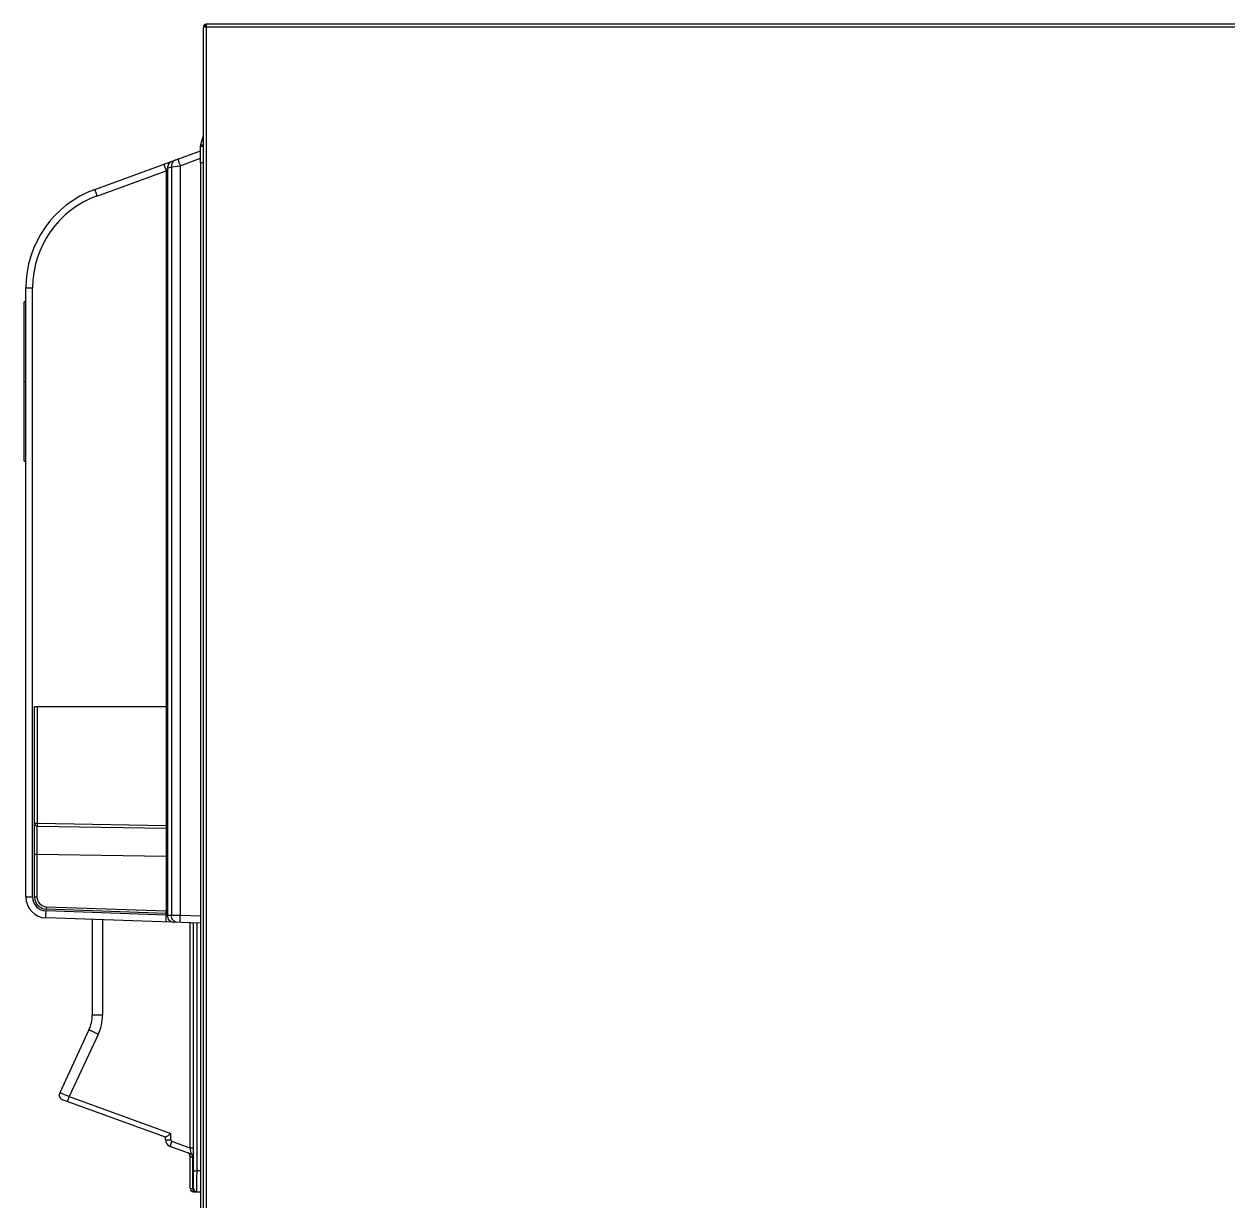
# Model space of a CAD drawing. Header units: millimetres. Extents: x 341 to 4391, y 324 to 2971.
# Drawn here: x 3693.1 to 4037.5, y 1572.8 to 1909.6 of the extents above; entities that cross this region are included whole.
import ezdxf

# ---------------------------------------------------------------- set-up
doc = ezdxf.new("R2010")
doc.units = ezdxf.units.MM
doc.header["$LTSCALE"] = 256.666667
doc.layers.get('0').update_dxf_attribs({"linetype": 'CONTINUOUS'})
doc.layers.add('GEOM', color=7, linetype='CONTINUOUS')

msp = doc.modelspace()

# ---------------------------------------------------------------- linework, layer by layer
at = {"color": 7, "linetype": 'Continuous'}
for p, q in [((3744.73, 1908.66), (3744.38, 1908.66)), ((3744.38, 1428.46), (3744.38, 1908.56)), ((3744.73, 1909.37), (3745.18, 1908.79)), ((3745.28, 1908.66), (3744.73, 1908.66)), ((3745.18, 1909.56), (3745.18, 1908.66)), ((4293.58, 1909.56), (3745.18, 1909.56)), ((3743.58, 1869.89), (3743.58, 1563.69))]:
    msp.add_line(p, q, dxfattribs=at)
at = {"color": 9, "linetype": 'Continuous'}
for p, q in [((3745.28, 1428.46), (3745.28, 1908.66)), ((4293.48, 1908.66), (3745.28, 1908.66)), ((3744.38, 1869.89), (3743.58, 1869.89))]:
    msp.add_line(p, q, dxfattribs=at)
at = {"color": 7, "linetype": 'Continuous'}
msp.add_arc((3745.28, 1908.66), 0.9, 96.3797, 180, dxfattribs=at)
for points, knots in [([(3744.48, 1908.61), (3744.45, 1908.61), (3744.42, 1908.6), (3744.38, 1908.58), (3744.38, 1908.56)], [0, 0, 0, 0, 0.680679, 1, 1, 1, 1]), ([(3744.73, 1908.66), (3744.71, 1908.66), (3744.62, 1908.65), (3744.53, 1908.63), (3744.48, 1908.61)], [0, 0, 0, 0, 0.299271, 1, 1, 1, 1])]:
    msp.add_open_spline(points, degree=3, knots=knots, dxfattribs=at)
at = {"layer": 'GEOM', "color": 7, "linetype": 'Continuous'}
for p, q in [((3743.66, 1875.14), (3744.38, 1877.64)), ((3743.58, 1869.89), (3743.58, 1874.64)), ((3713.32, 1862.25), (3743.58, 1873.26)), ((3693.58, 1659.8), (3693.58, 1834.06)), ((3693.08, 1784.48), (3693.08, 1830.05)), ((3693.58, 1830.05), (3693.08, 1830.05)), ((3693.08, 1784.48), (3693.58, 1784.48)), ((3696.08, 1659.8), (3696.08, 1714.33)), ((3696.08, 1714.33), (3733.75, 1714.33)), ((3733.75, 1714.33), (3733.75, 1655.11)), ((3696.77, 1680.08), (3733.72, 1679.44)), ((3743.58, 1652.26), (3699.38, 1653.81)), ((3733.75, 1655.11), (3699.46, 1656.31)), ((3712.58, 1653.35), (3712.58, 1625.98)), ((3741.58, 1576.41), (3741.58, 1652.33)), ((3711.65, 1621.75), (3703.28, 1603.8)), ((3733.58, 1591.03), (3704.12, 1601.76)), ((3733.58, 1590.31), (3733.58, 1591.03)), ((3740.93, 1586.23), (3734.9, 1588.43)), ((3740.58, 1576.43), (3740.58, 1585.66)), ((3741.57, 1575.43), (3743.58, 1575.39))]:
    msp.add_line(p, q, dxfattribs=at)
at = {"layer": 'GEOM', "color": 9, "linetype": 'Continuous'}
for p, q in [((3743.58, 1874.64), (3744.38, 1874.64)), ((3743.66, 1875.14), (3744.38, 1874.93)), ((3737.75, 1869.04), (3743.58, 1871.16)), ((3713.94, 1860.37), (3733.75, 1867.58)), ((3733.75, 1867.58), (3733.75, 1714.33)), ((3734.17, 1868.34), (3735.26, 1868.74)), ((3734.17, 1868.34), (3734.17, 1654.53)), ((3735.26, 1868.74), (3737.75, 1869.04)), ((3735.26, 1868.74), (3735.26, 1654.5)), ((3737.75, 1869.04), (3737.75, 1654.47)), ((3693.58, 1834.06), (3695.51, 1834.06)), ((3695.51, 1659.8), (3695.51, 1834.06)), ((3693.08, 1807.26), (3693.58, 1807.26)), ((3696.83, 1714.33), (3696.83, 1680.78)), ((3696.83, 1680.78), (3696.08, 1680.78)), ((3733.73, 1680.14), (3696.83, 1680.78)), ((3696.08, 1672.08), (3696.77, 1672.08)), ((3696.77, 1672.08), (3696.77, 1659.8)), ((3696.77, 1672.08), (3733.72, 1671.44)), ((3693.58, 1659.8), (3695.51, 1659.8)), ((3696.08, 1659.8), (3696.77, 1659.8)), ((3699.47, 1657.01), (3733.72, 1655.81)), ((3733.75, 1654.61), (3699.38, 1655.81)), ((3733.75, 1655.11), (3733.75, 1654.61)), ((3735.26, 1654.5), (3734.17, 1654.53)), ((3737.75, 1654.47), (3735.26, 1654.5)), ((3743.58, 1654.26), (3737.75, 1654.47)), ((3715.53, 1653.24), (3715.53, 1625.98)), ((3740.6, 1587.94), (3740.6, 1652.37)), ((3742.57, 1581.41), (3742.57, 1652.3)), ((3715.53, 1625.98), (3712.58, 1625.98)), ((3714.31, 1620.48), (3706, 1602.66)), ((3706, 1602.66), (3735.06, 1592.08)), ((3735.06, 1590.31), (3735.06, 1592.08)), ((3733.58, 1590.31), (3735.06, 1590.31)), ((3740.6, 1587.94), (3735.39, 1589.84)), ((3741.33, 1585.2), (3740.58, 1585.66)), ((3741.58, 1587.94), (3740.6, 1587.94)), ((3741.33, 1576.42), (3741.33, 1585.2)), ((3741.33, 1585.2), (3741.58, 1585.2)), ((3741.58, 1581.41), (3742.57, 1581.41)), ((3743.58, 1581.39), (3742.57, 1581.41)), ((3740.58, 1576.43), (3741.33, 1576.42)), ((3741.33, 1576.42), (3741.58, 1576.41))]:
    msp.add_line(p, q, dxfattribs=at)
at = {"layer": 'GEOM', "color": 7, "linetype": 'Continuous'}
for centre, radius, start, end in [((3745.38, 1874.64), 1.8, 163.7686, 180), ((3723.58, 1834.06), 30, 109.9988, 180.0011), ((3696.78, 1680.78), 0.7, 179.9928, 268.9999), ((3699.58, 1659.8), 6, 180, 268), ((3699.58, 1659.8), 3.5, 180, 268), ((3702.58, 1625.98), 10, 335, 360), ((3704.64, 1603.17), 1.5, 155, 249.9999), ((3735.58, 1590.31), 2, 180, 250), ((3739.58, 1585.66), 1, 0.0002, 70), ((3740.58, 1585.29), 1, 359.9998, 69.9999), ((3741.58, 1576.43), 1, 180, 268.9999), ((3742.58, 1576.41), 1, 180, 269)]:
    msp.add_arc(centre, radius, start, end, dxfattribs=at)
at = {"layer": 'GEOM', "color": 9, "linetype": 'Continuous'}
for centre, radius, start, end in [((3723.51, 1834.06), 28, 110, 180), ((3699.51, 1659.8), 4, 180.0005, 267.9995), ((3699.57, 1659.8), 2.8, 180, 268), ((3702.53, 1625.98), 13, 335.0002, 359.9998), ((3735.56, 1590.31), 0.5, 180.0002, 249.9998), ((3738.24, 1585.7), 3.14, 350.8439, 354.0439)]:
    msp.add_arc(centre, radius, start, end, dxfattribs=at)
for points, knots in [([(3736.31, 1870.61), (3735.97, 1870.49), (3735.35, 1869.93), (3735.22, 1869.13), (3735.26, 1868.74)], [0, 0, 0, 0, 0.476574, 1, 1, 1, 1]), ([(3737.14, 1870.92), (3737.12, 1870.91), (3737.15, 1870.84), (3737.16, 1870.75), (3737.23, 1870.57), (3737.33, 1870.24), (3737.51, 1869.71), (3737.66, 1869.28), (3737.75, 1869.04)], [0, 0, 0, 0, 0.020217, 0.077134, 0.169398, 0.293318, 0.617079, 1, 1, 1, 1]), ([(3733.14, 1869.46), (3733.12, 1869.46), (3733.15, 1869.38), (3733.16, 1869.3), (3733.22, 1869.11), (3733.33, 1868.78), (3733.51, 1868.26), (3733.66, 1867.82), (3733.75, 1867.58)], [0, 0, 0, 0, 0.020217, 0.077134, 0.169398, 0.293318, 0.617079, 1, 1, 1, 1]), ([(3733.75, 1867.58), (3733.86, 1867.78), (3734, 1868.03), (3734.13, 1868.28), (3734.17, 1868.34)], [0, 0, 0, 0, 0.773631, 1, 1, 1, 1]), ([(3735.21, 1870.22), (3734.87, 1870.09), (3734.26, 1869.53), (3734.13, 1868.73), (3734.17, 1868.34)], [0, 0, 0, 0, 0.476573, 1, 1, 1, 1]), ([(3713.32, 1862.25), (3713.31, 1862.25), (3713.34, 1862.17), (3713.35, 1862.09), (3713.41, 1861.9), (3713.52, 1861.57), (3713.7, 1861.05), (3713.85, 1860.61), (3713.94, 1860.37)], [0, 0, 0, 0, 0.020217, 0.077134, 0.169398, 0.293318, 0.617079, 1, 1, 1, 1]), ([(3696.77, 1680.08), (3696.76, 1680.08), (3696.79, 1680.01), (3696.76, 1679.94), (3696.77, 1679.76), (3696.77, 1679.53), (3696.77, 1679.24), (3696.77, 1678.74), (3696.77, 1678.33), (3696.77, 1678.04)], [0, 0, 0, 0, 0.016366, 0.065174, 0.14611, 0.258507, 0.401383, 0.573616, 1, 1, 1, 1]), ([(3696.77, 1678.04), (3696.77, 1677.63), (3696.77, 1675.64), (3696.77, 1673.65), (3696.77, 1672.08)], [0, 0, 0, 0, 0.208802, 1, 1, 1, 1]), ([(3696.83, 1680.78), (3696.83, 1680.69), (3696.83, 1680.53), (3696.81, 1680.3), (3696.84, 1680.19), (3696.8, 1680.08), (3696.82, 1680.08)], [0, 0, 0, 0, 0.38216, 0.707144, 0.923642, 1, 1, 1, 1]), ([(3699.46, 1656.31), (3699.44, 1656.31), (3699.48, 1656.42), (3699.45, 1656.52), (3699.47, 1656.76), (3699.47, 1656.92), (3699.47, 1657.01)], [0, 0, 0, 0, 0.076544, 0.293016, 0.617915, 1, 1, 1, 1]), ([(3699.38, 1653.81), (3699.36, 1653.81), (3699.37, 1653.89), (3699.35, 1653.97), (3699.35, 1654.17), (3699.34, 1654.52), (3699.35, 1655.08), (3699.37, 1655.55), (3699.38, 1655.81)], [0, 0, 0, 0, 0.020389, 0.077486, 0.169969, 0.294096, 0.617959, 1, 1, 1, 1]), ([(3733.71, 1655.11), (3733.69, 1655.11), (3733.73, 1655.22), (3733.7, 1655.33), (3733.72, 1655.56), (3733.72, 1655.72), (3733.72, 1655.81)], [0, 0, 0, 0, 0.076545, 0.293017, 0.617915, 1, 1, 1, 1]), ([(3733.75, 1652.61), (3733.74, 1652.61), (3733.74, 1652.69), (3733.72, 1652.77), (3733.72, 1652.97), (3733.72, 1653.32), (3733.73, 1653.88), (3733.74, 1654.35), (3733.75, 1654.61)], [0, 0, 0, 0, 0.020389, 0.077486, 0.169969, 0.294096, 0.617959, 1, 1, 1, 1]), ([(3734.17, 1654.53), (3734.14, 1654.54), (3734, 1654.56), (3733.86, 1654.59), (3733.75, 1654.61)], [0, 0, 0, 0, 0.184906, 1, 1, 1, 1]), ([(3735.83, 1652.53), (3735.38, 1652.55), (3734.45, 1653.06), (3734.16, 1654.04), (3734.17, 1654.53)], [0, 0, 0, 0, 0.474976, 1, 1, 1, 1]), ([(3736.92, 1652.5), (3736.48, 1652.51), (3735.54, 1653.02), (3735.25, 1654), (3735.26, 1654.5)], [0, 0, 0, 0, 0.474976, 1, 1, 1, 1]), ([(3737.75, 1652.47), (3737.74, 1652.47), (3737.74, 1652.55), (3737.72, 1652.63), (3737.73, 1652.83), (3737.72, 1653.18), (3737.73, 1653.74), (3737.74, 1654.21), (3737.75, 1654.47)], [0, 0, 0, 0, 0.020389, 0.077486, 0.169969, 0.294096, 0.617959, 1, 1, 1, 1]), ([(3714.31, 1620.48), (3714.14, 1620.57), (3713.8, 1620.73), (3713.3, 1620.96), (3712.85, 1621.17), (3712.45, 1621.36), (3712.16, 1621.5), (3711.97, 1621.59), (3711.85, 1621.65), (3711.77, 1621.69), (3711.7, 1621.72), (3711.68, 1621.74), (3711.65, 1621.75), (3711.65, 1621.75)], [0, 0, 0, 0, 0.195911, 0.383829, 0.556693, 0.707986, 0.832013, 0.882296, 0.924104, 0.95704, 0.980795, 0.99515, 1, 1, 1, 1]), ([(3706, 1602.66), (3705.82, 1602.73), (3705.47, 1602.88), (3704.97, 1603.09), (3704.5, 1603.28), (3704.1, 1603.45), (3703.8, 1603.58), (3703.6, 1603.66), (3703.49, 1603.71), (3703.4, 1603.75), (3703.34, 1603.77), (3703.31, 1603.79), (3703.29, 1603.79), (3703.27, 1603.8), (3703.28, 1603.8)], [0, 0, 0, 0, 0.195871, 0.383762, 0.556622, 0.707941, 0.832012, 0.882321, 0.924149, 0.957098, 0.980858, 0.989217, 0.995201, 1, 1, 1, 1]), ([(3705.52, 1601.25), (3705.51, 1601.25), (3705.52, 1601.26), (3705.52, 1601.28), (3705.53, 1601.32), (3705.55, 1601.39), (3705.59, 1601.51), (3705.65, 1601.68), (3705.73, 1601.89), (3705.84, 1602.22), (3705.94, 1602.48), (3706, 1602.66)], [0, 0, 0, 0, 0.00507, 0.019525, 0.043373, 0.076402, 0.168687, 0.292885, 0.444267, 0.61707, 1, 1, 1, 1]), ([(3734.9, 1588.43), (3734.9, 1588.43), (3734.9, 1588.44), (3734.91, 1588.46), (3734.92, 1588.49), (3734.94, 1588.56), (3734.98, 1588.68), (3735.04, 1588.85), (3735.11, 1589.07), (3735.23, 1589.4), (3735.32, 1589.66), (3735.39, 1589.84)], [0, 0, 0, 0, 0.00507, 0.019525, 0.043373, 0.076402, 0.168687, 0.292885, 0.444267, 0.61707, 1, 1, 1, 1]), ([(3740.93, 1586.23), (3740.93, 1586.23), (3740.92, 1586.25), (3740.92, 1586.27), (3740.91, 1586.32), (3740.9, 1586.38), (3740.89, 1586.46), (3740.86, 1586.6), (3740.83, 1586.79), (3740.78, 1587.05), (3740.7, 1587.43), (3740.64, 1587.73), (3740.6, 1587.94)], [0, 0, 0, 0, 0.0052, 0.021537, 0.048661, 0.085938, 0.13254, 0.187525, 0.318695, 0.471821, 0.640132, 1, 1, 1, 1]), ([(3740.93, 1586.23), (3741, 1586.21), (3741.14, 1586.12), (3741.35, 1585.84), (3741.38, 1585.56), (3741.36, 1585.38)], [0, 0, 0, 0, 0.229038, 0.466003, 1, 1, 1, 1]), ([(3741.36, 1585.38), (3741.41, 1585.37), (3741.48, 1585.36), (3741.58, 1585.32), (3741.58, 1585.29)], [0, 0, 0, 0, 0.690058, 1, 1, 1, 1]), ([(3742.57, 1575.41), (3742.56, 1575.41), (3742.57, 1575.43), (3742.56, 1575.44), (3742.57, 1575.48), (3742.56, 1575.53), (3742.56, 1575.6), (3742.56, 1575.71), (3742.56, 1575.89), (3742.56, 1576.14), (3742.56, 1576.44), (3742.56, 1576.79), (3742.56, 1577.34), (3742.56, 1578.12), (3742.56, 1579.14), (3742.56, 1580.26), (3742.57, 1581.02), (3742.57, 1581.41)], [0, 0, 0, 0, 0.001215, 0.00483, 0.01084, 0.019233, 0.029987, 0.043079, 0.076139, 0.118096, 0.168546, 0.227003, 0.292905, 0.44444, 0.617324, 0.804912, 1, 1, 1, 1]), ([(3741.33, 1576.42), (3741.33, 1576.3), (3741.35, 1576.06), (3741.45, 1575.74), (3741.59, 1575.5), (3741.75, 1575.43), (3741.82, 1575.42)], [0, 0, 0, 0, 0.319783, 0.603829, 0.828681, 1, 1, 1, 1])]:
    msp.add_open_spline(points, degree=3, knots=knots, dxfattribs=at)
at = {"layer": 'GEOM', "color": 7, "linetype": 'Continuous'}
msp.add_open_spline([(3733.58, 1591.03), (3733.58, 1591.04), (3733.6, 1591.05), (3733.62, 1591.07), (3733.67, 1591.1), (3733.72, 1591.14), (3733.79, 1591.19), (3733.91, 1591.27), (3734.08, 1591.39), (3734.3, 1591.55), (3734.63, 1591.78), (3734.88, 1591.96), (3735.06, 1592.08)], degree=3, knots=[0, 0, 0, 0, 0.006589, 0.024709, 0.053788, 0.092963, 0.141204, 0.197418, 0.329537, 0.481608, 0.647306, 1, 1, 1, 1], dxfattribs=at)

doc.saveas('drawing.dxf')
